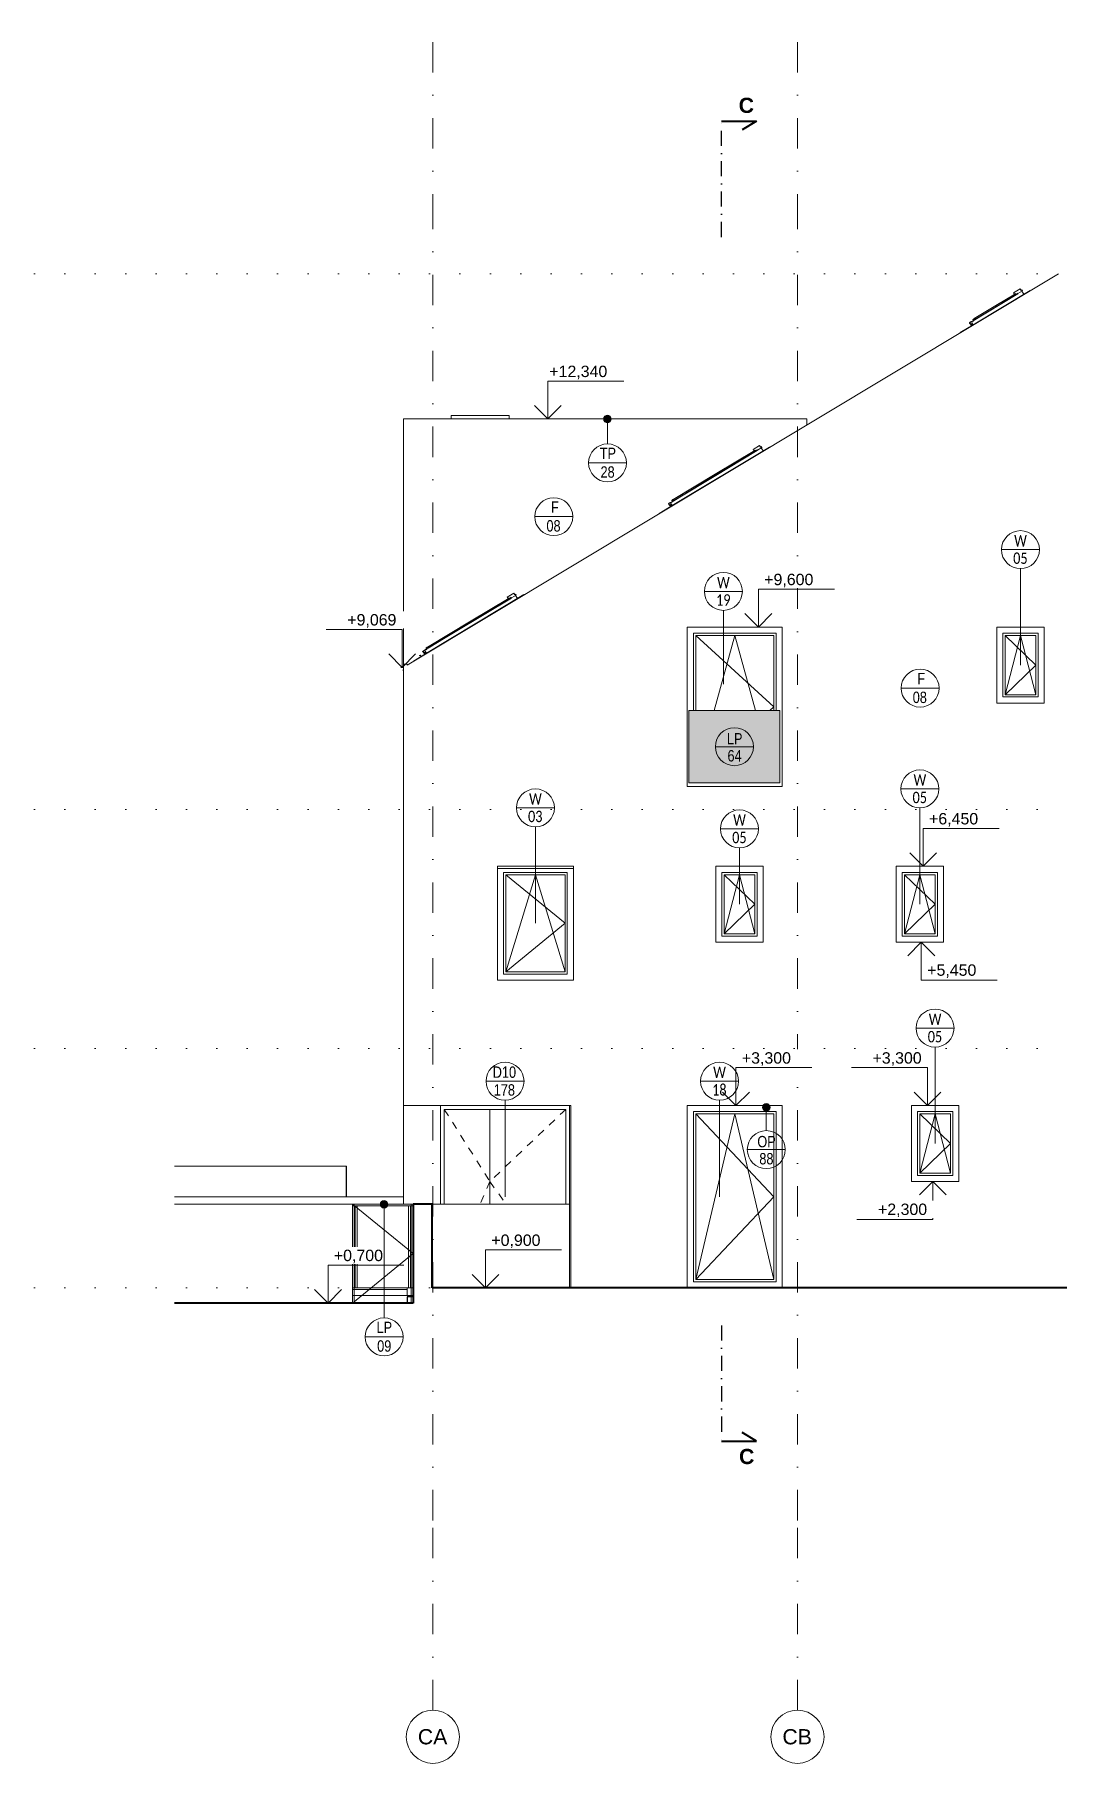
# Model space of a CAD drawing. Header units: millimetres. Extents: x -10647 to 220459, y -5491 to 72638.
# Drawn here: x -10647 to 2834, y -5362 to 17402 of the extents above; entities that cross this region are included whole.
import ezdxf

# ---------------------------------------------------------------- set-up
doc = ezdxf.new("R2010")
doc.units = ezdxf.units.MM
for name, pattern in [('HA_Dash_2mm-S1mm', [200, 100, -100]), ('HA_DashDot_10mm-S3mm', [1000, 400, -300, 0, -300]), ('HA_DashDot_4mm-S1mm', [400, 200, -100, 0, -100]), ('HA_Dot-S4mm', [400, 0, -400])]:
    doc.linetypes.add(name, pattern=pattern)
for name, color, linetype, lineweight in [('A-DETL-____-THIN', 9, 'Continuous', 9), ('A-DETL-____-WIDE', 9, 'Continuous', 40), ('A-DOOR-____-IDEN', 9, 'Continuous', 9), ('A-DOOR-____-OTLN', 9, 'Continuous', 9), ('A-DOOR-FRAM-OTLN', 9, 'Continuous', 9), ('A-FLOR-____-OTLN', 9, 'Continuous', 9), ('A-FLOR-____-OVHD', 9, 'HA_DashDot_4mm-S1mm', 25), ('A-FLOR-HRAL-IDEN', 9, 'Continuous', 9), ('A-FLOR-HRAL-OTLN', 9, 'Continuous', 9), ('A-FLOR-LEVL-OTLN', 9, 'Continuous', 9), ('A-GENM-____-IDEN', 9, 'Continuous', 9), ('A-GENM-____-OTLN', 9, 'Continuous', 9), ('A-GLAZ-____-IDEN', 9, 'Continuous', 9), ('A-GLAZ-____-OTLN', 9, 'Continuous', 5), ('A-WALL-____-MCUT', 9, 'Continuous', 25), ('A-WALL-____-OTLN', 9, 'Continuous', 9), ('G-____-____-DIMS', 9, 'Continuous', 5), ('G-____-____-TEXT', 9, 'Continuous', 5), ('S-GRID-____-IDEN', 9, 'Continuous', 9), ('S-GRID-____-OTLN', 9, 'Continuous', 5)]:
    doc.layers.add(name, color=color, linetype=linetype, lineweight=lineweight)
doc.styles.add('Arial', font='arial.ttf', dxfattribs={"height": 200})
doc.styles.add('Arial_1', font='arial.ttf', dxfattribs={"height": 150})
doc.styles.add('Arial_2', font='arial.ttf', dxfattribs={"width": 0.8, "height": 150})
doc.styles.add('Arial_B', font='arialbd.ttf', dxfattribs={"height": 200})
doc.styles.add('Calibri', font='calibri.ttf', dxfattribs={"width": 0.8, "height": 150})

# ---------------------------------------------------------------- blocks, each defined once
blk = doc.blocks.new('HA_WD_SinglePanel - 1250x2400-1662821-C_pohled jižní_DPS pohled')
at = {"layer": 'A-GLAZ-____-OTLN', "color": 250}
for p, q in [((-1972, 980), (-1972, 3220)), ((-1972, 3220), (-882, 3220)), ((-1942, 3190), (-1942, 1010)), ((-1942, 3190), (-912, 3190)), ((-1942, 1010), (-1427, 3190)), ((-1942, 3190), (-912, 2100)), ((-1427, 3190), (-912, 1010)), ((-912, 1010), (-912, 3190)), ((-882, 3220), (-882, 980)), ((-912, 2100), (-1942, 1010)), ((-882, 980), (-1972, 980)), ((-1942, 1010), (-912, 1010))]:
    blk.add_line(p, q, dxfattribs=at)
blk = doc.blocks.new('HA_WD_SinglePanel - 1000x1500-1662820-C_pohled jižní_DPS pohled')
at = {"layer": 'A-GLAZ-____-OTLN', "color": 250}
for p, q in [((3728, 1880), (3728, 3220)), ((3728, 3220), (4568, 3220)), ((3758, 3190), (3758, 1910)), ((3758, 3190), (4538, 3190)), ((3758, 1910), (4148, 3190)), ((3758, 3190), (4538, 2550)), ((4148, 3190), (4538, 1910)), ((4538, 1910), (4538, 3190)), ((4568, 3220), (4568, 1880)), ((4538, 2550), (3758, 1910)), ((4568, 1880), (3728, 1880)), ((3758, 1910), (4538, 1910))]:
    blk.add_line(p, q, dxfattribs=at)
blk = doc.blocks.new('HA_WD_SinglePanel - 625x1000-1662819-C_pohled jižní_DPS pohled')
at = {"layer": 'A-GLAZ-____-OTLN', "color": 250}
for p, q in [((-1597, 5530), (-1597, 6370)), ((-1597, 6370), (-1132, 6370)), ((-1567, 6340), (-1567, 5560)), ((-1567, 6340), (-1162, 6340)), ((-1567, 5560), (-1364, 6340)), ((-1567, 6340), (-1162, 5950)), ((-1364, 6340), (-1162, 5560)), ((-1162, 5560), (-1162, 6340)), ((-1132, 6370), (-1132, 5530)), ((-1162, 5950), (-1567, 5560)), ((-1132, 5530), (-1597, 5530)), ((-1567, 5560), (-1162, 5560))]:
    blk.add_line(p, q, dxfattribs=at)
blk = doc.blocks.new('Roof-Windows_VELUX_VFE - VFE size 940x1370 _PK38__31-1785092-C_pohled jižní_DPS pohled')
at = {"layer": 'A-GLAZ-____-OTLN', "color": 250}
for p, q in [((-5571, 9231), (-5579, 9224)), ((-5579, 9224), (-5577, 9221)), ((-5578, 9224), (-5571, 9229)), ((-5577, 9222), (-5578, 9224)), ((-5577, 9221), (-5573, 9224)), ((-5574, 9224), (-5577, 9222)), ((-5573, 9224), (-5574, 9224)), ((-5558, 9213), (-5571, 9231)), ((-5571, 9229), (-5559, 9213)), ((-5514, 9248), (-5518, 9246)), ((-5518, 9246), (-5514, 9240)), ((-5517, 9246), (-5514, 9248)), ((-5513, 9240), (-5517, 9246)), ((-5508, 9251), (-5512, 9249)), ((-5512, 9248), (-5508, 9250)), ((-5504, 9253), (-5507, 9252)), ((-5506, 9251), (-5503, 9253)), ((-5503, 9253), (-5504, 9253))]:
    blk.add_line(p, q, dxfattribs=at)
blk = doc.blocks.new('HA_DR_Double_Swing_Solid_FrameButt - In_FAS_1600x2350_1000-1958729-C_pohled jižní_DPS pohled')
at = {"layer": 'A-DOOR-____-OTLN', "color": 250, "linetype": 'HA_Dash_2mm-S1mm', "lineweight": 5}
for p, q in [((-5252, 3250), (-4652, 2300)), ((-3652, 3250), (-4652, 2300)), ((-4652, 2300), (-4780, 2000)), ((-4652, 2300), (-4438, 2000))]:
    blk.add_line(p, q, dxfattribs=at)
at = {"layer": 'A-DOOR-____-OTLN', "color": 7}
for p, q in [((-5252, 3250), (-5252, 2000)), ((-4652, 3250), (-5252, 3250)), ((-4652, 2000), (-4652, 3250)), ((-3652, 3250), (-4652, 3250)), ((-4652, 3250), (-4652, 2000)), ((-3652, 2000), (-3652, 3250))]:
    blk.add_line(p, q, dxfattribs=at)
at = {"layer": 'A-DOOR-FRAM-OTLN', "color": 7}
for p, q in [((-5252, 2000), (-5252, 3250)), ((-5252, 3250), (-3652, 3250)), ((-3652, 3250), (-3652, 2000))]:
    blk.add_line(p, q, dxfattribs=at)
blk = doc.blocks.new('Railing - Railing-1635921-C_pohled jižní_DPS pohled')
at = {"layer": 'A-FLOR-HRAL-OTLN'}
blk.add_hatch(color=256, dxfattribs=at).paths.add_polyline_path([(-832, 7550), (-832, 8500), (-2032, 8500), (-2032, 7550), (-990, 7550)])
at = {"layer": 'A-FLOR-HRAL-OTLN', "color": 7}
for p, q in [((-2032, 7550), (-2032, 8500)), ((-2032, 8500), (-832, 8500)), ((-832, 8500), (-832, 7550)), ((-2032, 7550), (-832, 7550))]:
    blk.add_line(p, q, dxfattribs=at)
blk = doc.blocks.new('HA_GM_Gutter_Facade - HA_GM_Gutter_Facade TP02-2051029-C_pohled jižní_DPS pohled')
at = {"layer": 'A-GENM-____-OTLN', "color": 7}
for p, q in [((-5796, 9027), (-5789, 9040)), ((-5789, 9040), (-5787, 9040))]:
    blk.add_line(p, q, dxfattribs=at)
blk = doc.blocks.new('HA_GM_Gutter_Facade - HA_GM_Gutter_Facade TP02-2051028-C_pohled jižní_DPS pohled')
at = {"layer": 'A-GENM-____-OTLN', "color": 7}
for p, q in [((-5796, 9027), (-5789, 9040)), ((-5789, 9040), (-5787, 9040))]:
    blk.add_line(p, q, dxfattribs=at)
blk = doc.blocks.new('Roof-Windows_VELUX_GLL_1061 - PK08-1785849-C_pohled jižní_DPS pohled')
at = {"layer": 'A-GLAZ-____-OTLN', "color": 250}
blk.add_line((-4369, 9982), (-4368, 9981), dxfattribs=at)
for centre, radius, start, end in [((-5458, 9302), 36.5, 114.0475, 120.007), ((-5458, 9302), 35.5, 113.8516, 119.9931), ((-5535, 9276), 2.83, 135.0656, 301), ((-5512, 9263), 3.7, 109.8962, 211), ((-5512, 9263), 1.7, 109.8962, 211)]:
    blk.add_arc(centre, radius, start, end, dxfattribs=at)
blk = doc.blocks.new('Roof-Windows_VELUX_GLL_1061 - MK08-1785881-C_pohled jižní_DPS pohled')
at = {"layer": 'A-GLAZ-____-OTLN', "color": 250}
blk.add_line((-4369, 9982), (-4368, 9981), dxfattribs=at)
for centre, radius, start, end in [((-5458, 9302), 36.5, 114.0475, 120.007), ((-5458, 9302), 35.5, 113.8516, 119.9931), ((-5535, 9276), 2.83, 135.0656, 301), ((-5512, 9263), 3.7, 109.8962, 211), ((-5512, 9263), 1.7, 109.8962, 211)]:
    blk.add_arc(centre, radius, start, end, dxfattribs=at)
blk = doc.blocks.new('Roof-Windows_VELUX_GLL_1061 - PK08-V17-C_pohled jižní_DPS pohled')
at = {"layer": 'A-GLAZ-____-OTLN', "color": 250}
for p, q in [((-5488, 9255), (-4204, 10027)), ((-4423, 9995), (-4337, 10047)), ((-4365, 9984), (-4305, 10021)), ((-4324, 10025), (-4337, 10047)), ((-4312, 10032), (-4324, 10025)), ((-4305, 10021), (-4312, 10032)), ((-4201, 10023), (-4204, 10027)), ((-4368, 9981), (-5511, 9294)), ((-4922, 9668), (-4399, 9983)), ((-4392, 9971), (-4915, 9657)), ((-4390, 9969), (-4914, 9654)), ((-4412, 9977), (-4423, 9995)), ((-4412, 9977), (-4397, 9986)), ((-4399, 9983), (-4392, 9971)), ((-4397, 9986), (-4393, 9978)), ((-4393, 9978), (-4370, 9992)), ((-4392, 9971), (-4390, 9969)), ((-4374, 9990), (-4369, 9982)), ((-4370, 9992), (-4365, 9984)), ((-4369, 9982), (-4368, 9981)), ((-4289, 9975), (-4313, 10015)), ((-4922, 9668), (-5474, 9337)), ((-4915, 9657), (-5467, 9325)), ((-4914, 9654), (-5466, 9323)), ((-4922, 9668), (-4915, 9657)), ((-4915, 9657), (-4922, 9668)), ((-4915, 9657), (-4914, 9654)), ((-4914, 9654), (-4915, 9657)), ((-5477, 9334), (-5492, 9325)), ((-5467, 9325), (-5474, 9337)), ((-5455, 9341), (-5469, 9337)), ((-5469, 9336), (-5459, 9339)), ((-5459, 9339), (-5455, 9341)), ((-5659, 9152), (-5488, 9255)), ((-5659, 9152), (-5657, 9148)), ((-5533, 9274), (-5530, 9275)), ((-5509, 9243), (-5532, 9281)), ((-5530, 9275), (-5510, 9242)), ((-5521, 9264), (-5498, 9272)), ((-5515, 9261), (-5505, 9245)), ((-5498, 9272), (-5513, 9267)), ((-5503, 9246), (-5513, 9262)), ((-5512, 9265), (-5507, 9267)), ((-5488, 9255), (-5511, 9294)), ((-5507, 9267), (-5497, 9250)), ((-5492, 9325), (-5485, 9306)), ((-5491, 9324), (-5476, 9333)), ((-5483, 9303), (-5491, 9324)), ((-5488, 9255), (-5485, 9251)), ((-5485, 9251), (-5488, 9255)), ((-5468, 9324), (-5483, 9314)), ((-5483, 9314), (-5482, 9312)), ((-5465, 9322), (-5471, 9332)), ((-5466, 9321), (-5468, 9324)), ((-5466, 9323), (-5467, 9325))]:
    blk.add_line(p, q, dxfattribs=at)
for centre, radius, start, end in [((-5458, 9302), 36.5, 106.5654, 120.007), ((-5458, 9302), 35.5, 106.5654, 119.9931), ((-5535, 9276), 2.83, 135.0656, 301), ((-5465, 9207), 101, 100.9341, 135.0656), ((-5468, 9205), 99, 118.9163, 130.0115), ((-5468, 9205), 99, 107.8525, 118.9163), ((-5512, 9263), 3.7, 109.8962, 211), ((-5512, 9263), 1.7, 109.8962, 211), ((-5468, 9205), 99.3, 98.4924, 107.8339)]:
    blk.add_arc(centre, radius, start, end, dxfattribs=at)
blk = doc.blocks.new('Roof-Windows_VELUX_GLL_1061 - PK08-1786651-C_pohled jižní_DPS pohled')
at = {"layer": 'A-GLAZ-____-OTLN', "color": 250}
for p, q in [((-1133, 11925), (-2275, 11238)), ((-2252, 11200), (-968, 11971)), ((-1687, 11612), (-1163, 11927)), ((-1156, 11915), (-1680, 11601)), ((-1155, 11913), (-1678, 11598)), ((-1187, 11939), (-1101, 11991)), ((-1176, 11921), (-1187, 11939)), ((-1176, 11921), (-1161, 11930)), ((-1163, 11927), (-1156, 11915)), ((-1161, 11930), (-1157, 11923)), ((-1157, 11923), (-1134, 11936)), ((-1156, 11915), (-1155, 11913)), ((-1138, 11934), (-1133, 11926)), ((-1134, 11936), (-1130, 11928)), ((-1133, 11926), (-1133, 11925)), ((-1130, 11928), (-1069, 11965)), ((-1088, 11969), (-1101, 11991)), ((-1076, 11976), (-1088, 11969)), ((-1054, 11920), (-1078, 11960)), ((-1069, 11965), (-1076, 11976)), ((-965, 11967), (-968, 11971)), ((-1687, 11612), (-2238, 11281)), ((-1687, 11612), (-1680, 11601)), ((-1680, 11601), (-1687, 11612)), ((-1680, 11601), (-2231, 11269)), ((-1678, 11598), (-2230, 11267)), ((-1680, 11601), (-1678, 11598)), ((-1678, 11598), (-1680, 11601)), ((-2424, 11097), (-2252, 11200)), ((-2298, 11218), (-2295, 11220)), ((-2273, 11187), (-2296, 11225)), ((-2295, 11220), (-2275, 11186)), ((-2286, 11208), (-2262, 11217)), ((-2279, 11206), (-2269, 11189)), ((-2262, 11216), (-2277, 11211)), ((-2267, 11190), (-2277, 11207)), ((-2276, 11209), (-2272, 11211)), ((-2252, 11200), (-2275, 11238)), ((-2272, 11211), (-2261, 11194)), ((-2241, 11278), (-2256, 11269)), ((-2256, 11269), (-2249, 11250)), ((-2255, 11269), (-2241, 11277)), ((-2247, 11247), (-2255, 11269)), ((-2252, 11200), (-2249, 11195)), ((-2249, 11195), (-2252, 11200)), ((-2232, 11268), (-2247, 11259)), ((-2247, 11259), (-2247, 11257)), ((-2231, 11269), (-2238, 11281)), ((-2230, 11266), (-2236, 11276)), ((-2219, 11286), (-2233, 11281)), ((-2233, 11281), (-2223, 11284)), ((-2231, 11265), (-2232, 11268)), ((-2230, 11267), (-2231, 11269)), ((-2223, 11284), (-2219, 11286)), ((-2424, 11097), (-2421, 11092))]:
    blk.add_line(p, q, dxfattribs=at)
for centre, radius, start, end in [((-2299, 11220), 2.83, 135.0656, 301), ((-2230, 11151), 101, 100.9341, 135.0656), ((-2232, 11150), 99, 118.9163, 130.0115), ((-2232, 11150), 99, 107.8525, 118.9163), ((-2276, 11208), 3.7, 109.8962, 211), ((-2276, 11208), 1.7, 109.8962, 211), ((-2232, 11149), 99.3, 98.4924, 107.8339), ((-2223, 11246), 35.5, 106.5654, 119.9931), ((-2223, 11246), 36.5, 106.5654, 120.007)]:
    blk.add_arc(centre, radius, start, end, dxfattribs=at)
blk = doc.blocks.new('Roof-Windows_VELUX_GLL_1061 - CK02-1785915-C_pohled jižní_DPS pohled')
at = {"layer": 'A-GLAZ-____-OTLN', "color": 250}
blk.add_line((2299, 13988), (2300, 13987), dxfattribs=at)
for centre, radius, start, end in [((1741, 13628), 35.5, 113.8516, 119.9931), ((1741, 13628), 36.5, 114.0475, 120.007), ((1665, 13602), 2.83, 135.0656, 301), ((1688, 13589), 3.7, 109.8962, 211), ((1688, 13589), 1.7, 109.8962, 211)]:
    blk.add_arc(centre, radius, start, end, dxfattribs=at)
blk = doc.blocks.new('Roof-Windows_VELUX_GLL_1061 - CK02-V18-C_pohled jižní_DPS pohled')
at = {"layer": 'A-GLAZ-____-OTLN', "color": 250}
for p, q in [((2300, 13987), (1688, 13620)), ((1712, 13581), (2464, 14033)), ((2011, 13834), (2269, 13989)), ((2276, 13978), (2018, 13823)), ((2278, 13975), (2020, 13820)), ((2245, 14001), (2331, 14053)), ((2256, 13983), (2245, 14001)), ((2256, 13983), (2271, 13992)), ((2269, 13989), (2276, 13978)), ((2271, 13992), (2275, 13985)), ((2275, 13985), (2298, 13998)), ((2276, 13978), (2278, 13975)), ((2294, 13996), (2299, 13988)), ((2298, 13998), (2302, 13991)), ((2299, 13988), (2300, 13987)), ((2302, 13991), (2363, 14027)), ((2344, 14031), (2331, 14053)), ((2356, 14039), (2344, 14031)), ((2378, 13982), (2354, 14022)), ((2363, 14027), (2356, 14039)), ((2467, 14029), (2464, 14033)), ((1723, 13660), (1707, 13651)), ((1709, 13650), (1723, 13659)), ((2011, 13834), (1725, 13662)), ((1732, 13651), (1725, 13662)), ((1744, 13667), (1730, 13663)), ((1731, 13662), (1741, 13665)), ((2018, 13823), (1732, 13651)), ((2020, 13820), (1734, 13648)), ((1741, 13665), (1744, 13667)), ((2011, 13834), (2018, 13823)), ((2018, 13823), (2011, 13834)), ((2018, 13823), (2020, 13820)), ((2020, 13820), (2018, 13823)), ((1540, 13478), (1712, 13581)), ((1540, 13478), (1543, 13474)), ((1666, 13599), (1669, 13601)), ((1691, 13569), (1668, 13607)), ((1669, 13601), (1689, 13568)), ((1678, 13590), (1701, 13598)), ((1685, 13587), (1694, 13571)), ((1701, 13598), (1686, 13593)), ((1696, 13572), (1686, 13588)), ((1687, 13591), (1692, 13592)), ((1712, 13581), (1688, 13620)), ((1692, 13592), (1702, 13575)), ((1707, 13651), (1715, 13632)), ((1717, 13629), (1709, 13650)), ((1712, 13581), (1714, 13577)), ((1714, 13577), (1712, 13581)), ((1731, 13649), (1716, 13640)), ((1716, 13640), (1717, 13637)), ((1734, 13647), (1728, 13657)), ((1733, 13647), (1731, 13649)), ((1734, 13648), (1732, 13651))]:
    blk.add_line(p, q, dxfattribs=at)
for centre, radius, start, end in [((1741, 13628), 36.5, 106.5654, 120.007), ((1741, 13628), 35.5, 106.5654, 119.9931), ((1665, 13602), 2.83, 135.0656, 301), ((1734, 13533), 101, 100.9341, 135.0656), ((1731, 13531), 99, 118.9163, 130.0115), ((1731, 13531), 99, 107.8525, 118.9163), ((1688, 13589), 3.7, 109.8962, 211), ((1688, 13589), 1.7, 109.8962, 211), ((1731, 13531), 99.3, 98.4924, 107.8339)]:
    blk.add_arc(centre, radius, start, end, dxfattribs=at)
blk = doc.blocks.new('HA_WD_SinglePanel - 1250x2100-2009252-C_pohled jižní_DPS pohled')
at = {"layer": 'A-GLAZ-____-OTLN', "color": 250}
for p, q in [((-1972, 8500), (-1972, 9520)), ((-1972, 9520), (-882, 9520)), ((-1942, 9490), (-1942, 8500)), ((-1942, 9490), (-912, 9490)), ((-1942, 9490), (-912, 8550)), ((-1698, 8500), (-1427, 9490)), ((-1427, 9490), (-1156, 8500)), ((-912, 8500), (-912, 9490)), ((-882, 9520), (-882, 8500)), ((-912, 8550), (-967, 8500))]:
    blk.add_line(p, q, dxfattribs=at)
blk = doc.blocks.new('Roof-Windows_VELUX_GLL_1061 - PK08-1786227-C_pohled jižní_DPS pohled')
at = {"layer": 'A-GLAZ-____-OTLN', "color": 250}
blk.add_line((-4369, 9982), (-4368, 9981), dxfattribs=at)
for centre, radius, start, end in [((-5458, 9302), 36.5, 114.0475, 120.007), ((-5458, 9302), 35.5, 113.8516, 119.9931), ((-5535, 9276), 2.83, 135.0656, 301), ((-5512, 9263), 3.7, 109.8962, 211), ((-5512, 9263), 1.7, 109.8962, 211)]:
    blk.add_arc(centre, radius, start, end, dxfattribs=at)
blk = doc.blocks.new('HA_GM_Generic Box - VRV Jednotka-1789997-C_pohled jižní_DPS pohled')
at = {"layer": 'A-GENM-____-OTLN', "color": 7}
for p, q in [((-5162, 12385), (-4397, 12385)), ((-5162, 12385), (-5162, 12340)), ((-4397, 12340), (-4397, 12385))]:
    blk.add_line(p, q, dxfattribs=at)
blk = doc.blocks.new('TB_Porotherm KPVarioUNI_1250mm - TB_Porotherm KPVarioUNI_1250mm-1891196-C_pohled jižní_DPS pohled')
at = {"layer": 'A-GENM-____-OTLN', "color": 7}
blk.add_line((4648, 3270), (3648, 3270), dxfattribs=at)
blk = doc.blocks.new('HA_GM_Gutter_Facade - HA_GM_Gutter_Facade TP02-2051031-C_pohled jižní_DPS pohled')
at = {"layer": 'A-GENM-____-OTLN', "color": 7}
for p, q in [((-5796, 9027), (-5789, 9040)), ((-5789, 9040), (-5787, 9040))]:
    blk.add_line(p, q, dxfattribs=at)
blk = doc.blocks.new('185-01_OBJEKT C_Central_rvt-1-C_pohled jižní_DPS pohled')
at = {"layer": 'A-FLOR-____-OTLN', "color": 7}
for q in [(-5662, 900), (-5742, 800)]:
    blk.add_line((-5742, 900), q, dxfattribs=at)
at = {"layer": 'A-WALL-____-OTLN', "color": 7}
for p, q in [((2834, 14250), (-5742, 9097)), ((-5787, 9110), (-5787, 12340)), ((-5787, 12340), (-5742, 12340)), ((-477, 12340), (-5742, 12340)), ((-477, 12260), (-477, 12340)), ((-2052, 7500), (-2052, 9600)), ((-2052, 9600), (-802, 9600)), ((-802, 9600), (-802, 7500)), ((2023, 8600), (2023, 9600)), ((2023, 9600), (2648, 9600)), ((2648, 9600), (2648, 8600)), ((-5787, 3300), (-5787, 9110)), ((-5787, 9110), (-5742, 9110)), ((-5742, 9110), (-5742, 9097)), ((2648, 8600), (2023, 8600)), ((-802, 7500), (-2052, 7500)), ((-4552, 4950), (-4552, 6450)), ((-4552, 6450), (-3552, 6450)), ((-3552, 6450), (-3552, 4950)), ((-1677, 5450), (-1677, 6450)), ((-1677, 6450), (-1052, 6450)), ((-1052, 6450), (-1052, 5450)), ((698, 5450), (698, 6450)), ((698, 6450), (1323, 6450)), ((1323, 6450), (1323, 5450)), ((-1052, 5450), (-1677, 5450)), ((1323, 5450), (698, 5450)), ((-3552, 4950), (-4552, 4950)), ((-5787, 3300), (-5787, 2000)), ((-5742, 3300), (-5787, 3300)), ((-5742, 3300), (-3587, 3300)), ((-5302, 2000), (-5302, 3300)), ((-3602, 3300), (-3602, 2000)), ((-3587, 3300), (-3587, 900)), ((-2052, 900), (-2052, 3300)), ((-2052, 3300), (-802, 3300)), ((-802, 3300), (-802, 900)), ((898, 2300), (898, 3300)), ((898, 3300), (1523, 3300)), ((1523, 3300), (1523, 2300)), ((1523, 2300), (898, 2300))]:
    blk.add_line(p, q, dxfattribs=at)
at = {"layer": 'A-DOOR-____-OTLN', "lineweight": 9}
blk.add_blockref('HA_DR_Double_Swing_Solid_FrameButt - In_FAS_1600x2350_1000-1958729-C_pohled jižní_DPS pohled', (0, 0), dxfattribs=at)
at = {"layer": 'A-FLOR-HRAL-OTLN', "lineweight": 9}
blk.add_blockref('Railing - Railing-1635921-C_pohled jižní_DPS pohled', (0, 0), dxfattribs=at)
at = {"layer": 'A-GENM-____-OTLN', "lineweight": 9}
for name, p in [('HA_GM_Generic Box - VRV Jednotka-1789997-C_pohled jižní_DPS pohled', (0, 0)), ('HA_GM_Gutter_Facade - HA_GM_Gutter_Facade TP02-2051029-C_pohled jižní_DPS pohled', (0, 0)), ('HA_GM_Gutter_Facade - HA_GM_Gutter_Facade TP02-2051028-C_pohled jižní_DPS pohled', (0, 0)), ('HA_GM_Gutter_Facade - HA_GM_Gutter_Facade TP02-2051031-C_pohled jižní_DPS pohled', (0, 0)), ('TB_Porotherm KPVarioUNI_1250mm - TB_Porotherm KPVarioUNI_1250mm-1891196-C_pohled jižní_DPS pohled', (-8200, 3150))]:
    blk.add_blockref(name, p, dxfattribs=at)
at = {"layer": 'A-GLAZ-____-OTLN', "lineweight": 9}
for name, p in [('Roof-Windows_VELUX_GLL_1061 - CK02-V18-C_pohled jižní_DPS pohled', (0, 0)), ('Roof-Windows_VELUX_GLL_1061 - CK02-1785915-C_pohled jižní_DPS pohled', (0, 0)), ('Roof-Windows_VELUX_GLL_1061 - CK02-1785915-C_pohled jižní_DPS pohled', (0, 0)), ('Roof-Windows_VELUX_GLL_1061 - PK08-1786651-C_pohled jižní_DPS pohled', (0, 0)), ('Roof-Windows_VELUX_GLL_1061 - PK08-V17-C_pohled jižní_DPS pohled', (0, 0)), ('Roof-Windows_VELUX_GLL_1061 - PK08-1785849-C_pohled jižní_DPS pohled', (0, 0)), ('Roof-Windows_VELUX_GLL_1061 - MK08-1785881-C_pohled jižní_DPS pohled', (0, 0)), ('Roof-Windows_VELUX_GLL_1061 - PK08-1786227-C_pohled jižní_DPS pohled', (0, 0)), ('HA_WD_SinglePanel - 1250x2100-2009252-C_pohled jižní_DPS pohled', (0, 0)), ('HA_WD_SinglePanel - 625x1000-1662819-C_pohled jižní_DPS pohled', (3700, 3150)), ('Roof-Windows_VELUX_VFE - VFE size 940x1370 _PK38__31-1785092-C_pohled jižní_DPS pohled', (0, 0)), ('HA_WD_SinglePanel - 1000x1500-1662820-C_pohled jižní_DPS pohled', (-8200, 3150)), ('HA_WD_SinglePanel - 625x1000-1662819-C_pohled jižní_DPS pohled', (0, 0)), ('HA_WD_SinglePanel - 625x1000-1662819-C_pohled jižní_DPS pohled', (2375, 0)), ('HA_WD_SinglePanel - 1250x2400-1662821-C_pohled jižní_DPS pohled', (0, 0)), ('HA_WD_SinglePanel - 625x1000-1662819-C_pohled jižní_DPS pohled', (2575, -3150))]:
    blk.add_blockref(name, p, dxfattribs=at)
blk = doc.blocks.new('Railing - 25mm-1856178-C_pohled jižní_DPS pohled')
at = {"layer": 'A-FLOR-HRAL-OTLN'}
for p, q in [((-6399, 1980), (-6424, 1980)), ((-6424, 900), (-6424, 1980)), ((-6399, 1980), (-6399, 900)), ((-6424, 900), (-6399, 900))]:
    blk.add_line(p, q, dxfattribs=at)
blk = doc.blocks.new('Railing - 25mm-V19-C_pohled jižní_DPS pohled')
at = {"layer": 'A-FLOR-HRAL-OTLN'}
for p, q in [((-5699, 1980), (-5724, 1980)), ((-5724, 900), (-5724, 1980)), ((-5699, 1980), (-5699, 900))]:
    blk.add_line(p, q, dxfattribs=at)
blk = doc.blocks.new('Railing - Railing-1834831-C_pohled jižní_DPS pohled')
at = {"layer": 'A-FLOR-HRAL-OTLN'}
for p, q in [((-6462, 2000), (-5662, 2000)), ((-6462, 1980), (-6424, 1980)), ((-6399, 1980), (-5724, 1980)), ((-5699, 1980), (-5662, 1980)), ((-6462, 900), (-6424, 900)), ((-6462, 880), (-5742, 880)), ((-6399, 900), (-5742, 900))]:
    blk.add_line(p, q, dxfattribs=at)
for name in ['Railing - 25mm-1856178-C_pohled jižní_DPS pohled', 'Railing - 25mm-V19-C_pohled jižní_DPS pohled']:
    blk.add_blockref(name, (0, 0))
blk = doc.blocks.new('Grid - Radius 3_5mm-353793-C_pohled jižní_DPS pohled')
at = {"layer": 'S-GRID-____-IDEN'}
blk.add_circle((-602, -5012), 350, dxfattribs=at)
blk = doc.blocks.new('Spot Elevations - Default-792506-C_pohled jižní_DPS pohled')
at = {"layer": 'G-____-____-DIMS', "lineweight": 9}
for p, q in [((-3710, 1400), (-4710, 1400)), ((-4710, 1400), (-4710, 900)), ((-4887, 1077), (-4710, 900)), ((-4710, 900), (-4534, 1077))]:
    blk.add_line(p, q, dxfattribs=at)
blk = doc.blocks.new('Spot Elevations - Flipped-794089-C_pohled jižní_DPS pohled')
at = {"layer": 'G-____-____-DIMS', "lineweight": 9}
for p, q in [((853, 5273), (1029, 5450)), ((1029, 5450), (1206, 5273)), ((1029, 4950), (1029, 5450)), ((2029, 4950), (1029, 4950))]:
    blk.add_line(p, q, dxfattribs=at)
blk = doc.blocks.new('HA_TAG_GM_Products - Generic-588599-C_pohled jižní_DPS pohled')
at = {"layer": 'A-GENM-____-IDEN'}
blk.add_line((-6294, 254), (-5794, 254), dxfattribs=at)
blk.add_circle((-6044, 254), 250, dxfattribs=at)
blk = doc.blocks.new('HA_TAG_WD - Type Mark-1502833-C_pohled jižní_DPS pohled')
at = {"layer": 'A-GLAZ-____-IDEN'}
blk.add_line((3648, 10370), (4148, 10370), dxfattribs=at)
blk.add_circle((3898, 10370), 250, dxfattribs=at)
blk = doc.blocks.new('HA_TAG_GM_Products1 - Generic-1835784-C_pohled jižní_DPS pohled')
at = {"layer": 'A-GENM-____-IDEN'}
blk.add_line((-1262, 2720), (-762, 2720), dxfattribs=at)
blk.add_circle((-1012, 2720), 250, dxfattribs=at)
blk = doc.blocks.new('N_Door Tag - Elevation placed_Door Tag-2142014-C_pohled jižní_DPS pohled')
at = {"layer": 'A-DOOR-____-IDEN'}
blk.add_line((-4702, 3620), (-4202, 3620), dxfattribs=at)
blk.add_circle((-4452, 3620), 250, dxfattribs=at)
blk = doc.blocks.new('HA_TAG_GM_Railings - Generic-2229991-C_pohled jižní_DPS pohled')
at = {"layer": 'A-FLOR-HRAL-IDEN'}
blk.add_line((-1682, 8025), (-1182, 8025), dxfattribs=at)
blk.add_circle((-1432, 8025), 250, dxfattribs=at)

msp = doc.modelspace()

# ---------------------------------------------------------------- hatches: boundary and pattern name
at = {"layer": 'A-GENM-____-IDEN'}
h = msp.add_hatch(color=256, dxfattribs=at)
edge = h.paths.add_edge_path()
edge.add_arc((-3103, 12340), 50, 0, 360)
h = msp.add_hatch(color=256, dxfattribs=at)
edge = h.paths.add_edge_path()
edge.add_arc((-1012, 3275), 50, 0, 360)
h = msp.add_hatch(color=256, dxfattribs=at)
edge = h.paths.add_edge_path()
edge.add_arc((-6044, 2000), 50, 0, 360)

# ---------------------------------------------------------------- linework, layer by layer
at = {"layer": 'A-DETL-____-THIN'}
for p, q in [((-4060, 11054), (-3560, 11054)), ((763, 8796), (1263, 8796)), ((-5662, 2000), (-6462, 2000)), ((-6462, 2000), (-6462, 700)), ((-6462, 2000), (-5662, 1350)), ((-6437, 2000), (-6437, 700)), ((-5687, 2000), (-5687, 700)), ((-5662, 2000), (-5662, 700)), ((-6462, 700), (-5662, 1350))]:
    msp.add_line(p, q, dxfattribs=at)
for centre in [(-3810, 11054), (1013, 8796)]:
    msp.add_circle(centre, 250, dxfattribs=at)
at = {"layer": 'A-DETL-____-WIDE'}
for p, q in [((-1601, 16261), (-1141, 16261)), ((-1141, 16261), (-1329, 16148)), ((-5412, 2000), (-5662, 2000)), ((-5662, 2000), (-5662, 700)), ((-5412, 900), (-5412, 2000)), ((-5662, 700), (-8803, 700)), ((11199, 900), (-5412, 900)), ((-1601, -1120), (-1141, -1120)), ((-1141, -1120), (-1329, -1007))]:
    msp.add_line(p, q, dxfattribs=at)
at = {"layer": 'A-DOOR-____-IDEN'}
msp.add_line((-4452, 2100), (-4452, 3370), dxfattribs=at)
at = {"layer": 'A-FLOR-____-OVHD'}
for p, q in [((-1601, 14736), (-1601, 16261)), ((-1601, 405), (-1601, -1120))]:
    msp.add_line(p, q, dxfattribs=at)
at = {"layer": 'A-FLOR-LEVL-OTLN', "linetype": 'HA_Dot-S4mm', "lineweight": 5}
for p, q in [((-10647, 14250), (13757, 14250)), ((-10647, 7200), (13757, 7200)), ((-10647, 4050), (13757, 4050)), ((-10647, 900), (13757, 900))]:
    msp.add_line(p, q, dxfattribs=at)
at = {"layer": 'A-GENM-____-IDEN'}
for p, q in [((-3103, 12340), (-3103, 12013)), ((-1012, 3275), (-1012, 2970))]:
    msp.add_line(p, q, dxfattribs=at)
for centre in [(-3103, 12340), (-1012, 3275), (-6044, 2000)]:
    msp.add_circle(centre, 50, dxfattribs=at)
at = {"layer": 'A-GLAZ-____-IDEN'}
for p, q in [((2336, 9100), (2336, 10365)), ((-1577, 8850), (-1577, 9815)), ((1011, 5950), (1011, 7215)), ((-4052, 5700), (-4052, 6965)), ((-1364, 5950), (-1364, 6689)), ((1211, 2800), (1211, 4065)), ((-1628, 2100), (-1628, 3365))]:
    msp.add_line(p, q, dxfattribs=at)
at = {"layer": 'A-WALL-____-MCUT'}
for p, q in [((-5662, 780), (-5742, 780)), ((-5742, 780), (-5742, 700))]:
    msp.add_line(p, q, dxfattribs=at)
at = {"layer": 'A-WALL-____-OTLN'}
for p, q in [((-6538, 2500), (-8803, 2500)), ((-6546, 2100), (-6546, 2500)), ((-6538, 2500), (-6538, 2100)), ((-5787, 2100), (-8803, 2100)), ((-6462, 2000), (-8803, 2000)), ((-6462, 800), (-6462, 2000)), ((-3602, 2000), (-5412, 2000)), ((-3602, 900), (-3602, 2000)), ((-5662, 800), (-6462, 800))]:
    msp.add_line(p, q, dxfattribs=at)
at = {"layer": 'G-____-____-DIMS', "lineweight": 9}
for p, q in [((-5823, 9069), (-5807, 9069)), ((-5787, 9069), (-5823, 9069)), ((1079, 3300), (1109, 3300)), ((1173, 2300), (1181, 2300))]:
    msp.add_line(p, q, dxfattribs=at)
at = {"layer": 'S-GRID-____-OTLN', "linetype": 'HA_DashDot_10mm-S3mm', "lineweight": 9}
for p, q in [((-5402, 14902), (-5402, 17402)), ((-602, 14902), (-602, 17402)), ((-5402, -2162), (-5402, 14902)), ((-602, -2162), (-602, 14902)), ((-5402, -4662), (-5402, -2162)), ((-602, -4662), (-602, -2162))]:
    msp.add_line(p, q, dxfattribs=at)

# ---------------------------------------------------------------- block references
at = {"lineweight": 5}
msp.add_blockref('185-01_OBJEKT C_Central_rvt-1-C_pohled jižní_DPS pohled', (0, 0), dxfattribs=at)
at = {"layer": 'A-DOOR-____-IDEN'}
msp.add_blockref('N_Door Tag - Elevation placed_Door Tag-2142014-C_pohled jižní_DPS pohled', (0, 0), dxfattribs=at)
at = {"layer": 'A-FLOR-HRAL-IDEN'}
msp.add_blockref('HA_TAG_GM_Railings - Generic-2229991-C_pohled jižní_DPS pohled', (0, 0), dxfattribs=at)
at = {"layer": 'A-FLOR-HRAL-OTLN'}
msp.add_blockref('Railing - Railing-1834831-C_pohled jižní_DPS pohled', (0, 0), dxfattribs=at)
at = {"layer": 'A-GENM-____-IDEN'}
for name, p in [('HA_TAG_GM_Products - Generic-588599-C_pohled jižní_DPS pohled', (2941, 11508)), ('HA_TAG_GM_Products1 - Generic-1835784-C_pohled jižní_DPS pohled', (0, 0)), ('HA_TAG_GM_Products - Generic-588599-C_pohled jižní_DPS pohled', (0, 0))]:
    msp.add_blockref(name, p, dxfattribs=at)
at = {"layer": 'A-GLAZ-____-IDEN'}
for p in [(-1563, 250), (-5475, -300), (-2888, -2900), (-7950, -3150), (-5263, -3427), (-2688, -6050)]:
    msp.add_blockref('HA_TAG_WD - Type Mark-1502833-C_pohled jižní_DPS pohled', p, dxfattribs=at)
at = {"layer": 'G-____-____-DIMS', "lineweight": 9}
for name, p in [('Spot Elevations - Default-792506-C_pohled jižní_DPS pohled', (822, 11440)), ('Spot Elevations - Default-792506-C_pohled jižní_DPS pohled', (3594, 8700)), ('Spot Elevations - Default-792506-C_pohled jižní_DPS pohled', (5764, 5550)), ('Spot Elevations - Flipped-794089-C_pohled jižní_DPS pohled', (0, 0)), ('Spot Elevations - Default-792506-C_pohled jižní_DPS pohled', (3299, 2400)), ('Spot Elevations - Default-792506-C_pohled jižní_DPS pohled', (0, 0)), ('Spot Elevations - Default-792506-C_pohled jižní_DPS pohled', (-2073, -200))]:
    msp.add_blockref(name, p, dxfattribs=at)
at = {"layer": 'G-____-____-DIMS', "lineweight": 9, "extrusion": (0, 0, -1)}
for name, p in [('Spot Elevations - Default-792506-C_pohled jižní_DPS pohled', (10517, 8169)), ('Spot Elevations - Default-792506-C_pohled jižní_DPS pohled', (3601, 2400)), ('Spot Elevations - Flipped-794089-C_pohled jižní_DPS pohled', (-2211, -3150))]:
    msp.add_blockref(name, p, dxfattribs=at)
at = {"layer": 'S-GRID-____-IDEN'}
for p in [(-4800, 0), (0, 0)]:
    msp.add_blockref('Grid - Radius 3_5mm-353793-C_pohled jižní_DPS pohled', p, dxfattribs=at)

# ---------------------------------------------------------------- texts
at = {"layer": 'A-DOOR-____-IDEN', "lineweight": 5, "char_height": 150, "attachment_point": 1, "style": 'Arial_2'}
for s, insert, width in [('D10', (-4614, 3815), 378.4), ('178', (-4601, 3581), 346.33)]:
    msp.add_mtext(s, dxfattribs=dict(at, insert=insert, width=width))
at = {"layer": 'A-FLOR-HRAL-IDEN', "lineweight": 5, "char_height": 150, "attachment_point": 1, "style": 'Arial_2'}
for s, insert, width in [('LP', (-1531, 8205), 250.13), ('64', (-1523, 7980), 230.89)]:
    msp.add_mtext(s, dxfattribs=dict(at, insert=insert, width=width))
at = {"layer": 'A-GENM-____-IDEN', "lineweight": 5, "char_height": 150, "attachment_point": 1, "style": 'Arial_2'}
for s, insert, width in [('TP', (-3205, 11963), 256.54), ('28', (-3195, 11717), 230.89), ('OP', (-1130, 2900), 295.02), ('88', (-1104, 2675), 230.89), ('LP', (-6144, 454), 250.13), ('09', (-6136, 209), 230.89)]:
    msp.add_mtext(s, dxfattribs=dict(at, insert=insert, width=width))
at = {"layer": 'A-GLAZ-____-IDEN', "lineweight": 5, "char_height": 150, "attachment_point": 1, "style": 'Calibri'}
for s, insert, width in [('W', (2252, 10811), 211.65), ('05', (2239, 10582), 243.71), ('W', (-1660, 10261), 211.65), ('19', (-1673, 10032), 243.71), ('W', (927, 7661), 211.65), ('W', (-4135, 7411), 211.65), ('05', (914, 7432), 243.71), ('03', (-4149, 7182), 243.71), ('W', (-1448, 7134), 211.65), ('05', (-1461, 6905), 243.71), ('W', (1127, 4511), 211.65), ('05', (1114, 4282), 243.71), ('W', (-1711, 3811), 211.65), ('18', (-1725, 3582), 243.71)]:
    msp.add_mtext(s, dxfattribs=dict(at, insert=insert, width=width))
at = {"layer": 'G-____-____-TEXT', "color": 7, "lineweight": 9, "attachment_point": 1}
for s, insert, char_height, width, style in [('\\fArial|b1|i0|c0|p34|;C', (-1376, 16570), 200, 248.52, 'Arial_B'), ('F', (-3847, 11255), 150, 128.27, 'Arial_2'), ('08', (-3907, 11008), 150, 230.89, 'Arial_2'), ('F', (976, 8997), 150, 128.27, 'Arial_2'), ('08', (916, 8750), 150, 230.89, 'Arial_2'), ('\\fArial|b1|i0|c0|p34|;C', (-1371, -1221), 200, 248.52, 'Arial_B')]:
    msp.add_mtext(s, dxfattribs=dict(at, insert=insert, char_height=char_height, width=width, style=style))
at = {"layer": 'S-GRID-____-IDEN', "lineweight": 5, "char_height": 200, "width": 481.01, "attachment_point": 1, "style": 'Arial'}
for s, insert in [('CA', (-5600, -4911)), ('CB', (-800, -4911))]:
    msp.add_mtext(s, dxfattribs=dict(at, insert=insert))

# ---------------------------------------------------------------- next in the draw order: texts
at = {"layer": 'G-____-____-DIMS', "lineweight": 9, "char_height": 150, "attachment_point": 1, "line_spacing_factor": 0.941778, "style": 'Arial_1', "bg_fill": 3, "box_fill_scale": 1.25, "bg_fill_color": 256, "bg_fill_true_color": 13158600, "bg_fill_transparency": 0}
for s, insert, width in [('+12,340', (-3869, 13042), 912.7), ('+9,600', (-1039, 10302), 773.13), ('+9,069', (-6529, 9771), 773.13), ('+6,450', (1131, 7152), 773.13), ('+5,450', (1107, 5159), 773.13), ('+3,300', (-1334, 4002), 773.13), ('+3,300', (387, 4002), 773.13), ('+2,300', (459, 2009), 773.13), ('+0,900', (-4632, 1602), 773.13), ('+0,700', (-6706, 1402), 773.13)]:
    msp.add_mtext(s, dxfattribs=dict(at, insert=insert, width=width))

# ---------------------------------------------------------------- next in the draw order: linework, layer by layer
at = {"layer": 'A-GENM-____-IDEN'}
msp.add_line((-6044, 2000), (-6044, 504), dxfattribs=at)

# ---------------------------------------------------------------- next in the draw order: block references
at = {"layer": 'A-GLAZ-____-IDEN'}
msp.add_blockref('HA_TAG_WD - Type Mark-1502833-C_pohled jižní_DPS pohled', (-5526, -6750), dxfattribs=at)

doc.saveas('drawing.dxf')
